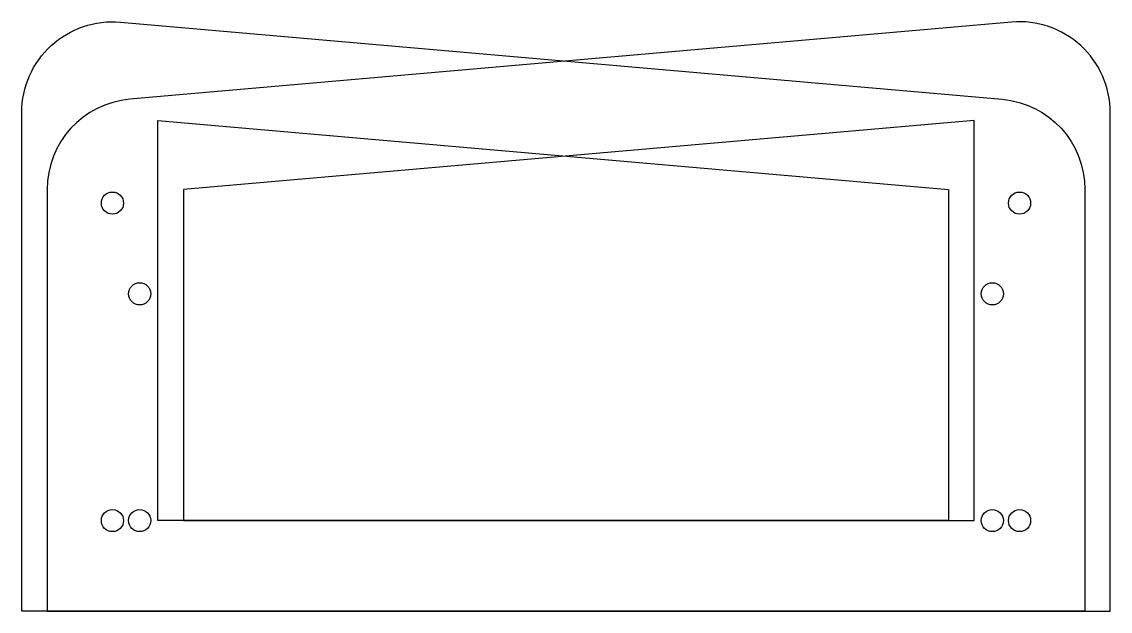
# Model space of a CAD drawing. Extents: x 0 to 152, y 0 to 83.
import ezdxf

# ---------------------------------------------------------------- set-up
doc = ezdxf.new("R2010")
doc.units = 0
doc.layers.get('0').update_dxf_attribs({"linetype": 'continuous'})

# ---------------------------------------------------------------- blocks, each defined once
blk = doc.blocks.new('SKETCH006')
at = {"color": 7}
for centre in [(12.7, 57.15), (135.89, 44.45), (12.7, 12.7), (135.89, 12.7)]:
    blk.add_circle(centre, 1.55, dxfattribs=at)
blk = doc.blocks.new('SKETCH011')
at = {"color": 7}
for centre in [(139.7, 57.15), (16.51, 44.45), (16.51, 12.7), (139.7, 12.7)]:
    blk.add_circle(centre, 1.55, dxfattribs=at)

msp = doc.modelspace()

# ---------------------------------------------------------------- linework, layer by layer
at = {"color": 7}
for points in [[(148.85, 59.05), (148.85, 0), (0, 0), (0, 69.85, -0.440011), (13.81, 82.5), (137.26, 71.7, -0.388879)], [(3.55, 59.05), (3.55, 0), (152.4, 0), (152.4, 69.85, 0.440011), (138.59, 82.5), (15.14, 71.7, 0.388879)]]:
    msp.add_lwpolyline(points, format="xyb", close=True, dxfattribs=at)
for points in [[(19.05, 12.7), (19.05, 68.74), (129.76, 59.05), (129.76, 12.7)], [(133.35, 12.7), (133.35, 68.74), (22.64, 59.05), (22.64, 12.7)]]:
    msp.add_lwpolyline(points, close=True, dxfattribs=at)

# ---------------------------------------------------------------- block references
for name in ['SKETCH006', 'SKETCH011']:
    msp.add_blockref(name, (0, 0))

doc.saveas('drawing.dxf')
